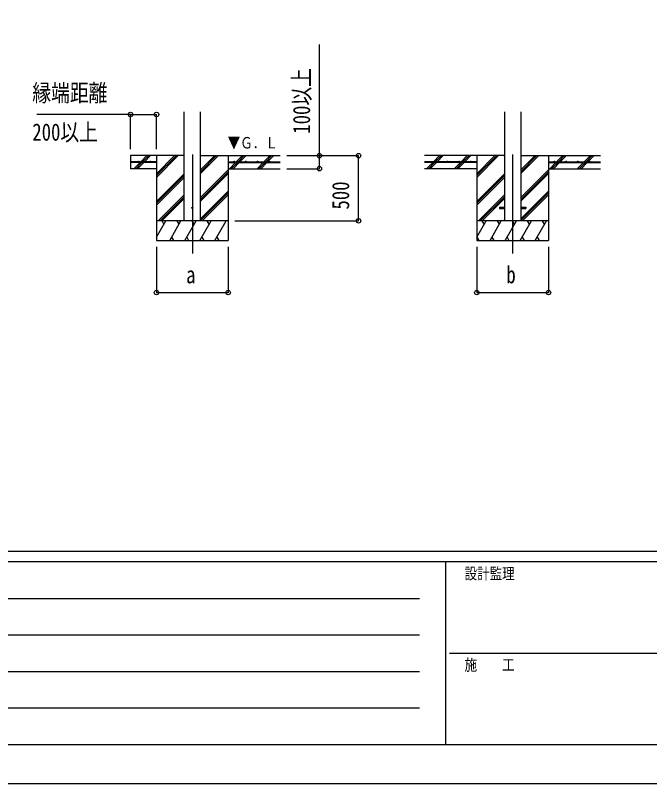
# Model space of a CAD drawing. Units: millimetres, scale not verified. Extents: x -16820 to 16820, y -11880 to 11880.
# Drawn here: x -8520 to -3654, y -11880 to -5991 of the extents above; entities that cross this region are included whole.
import ezdxf
from ezdxf.enums import TextEntityAlignment as Align

# ---------------------------------------------------------------- set-up
doc = ezdxf.new("R2010")
doc.units = ezdxf.units.MM
doc.header["$LTSCALE"] = 50
for name, color, linetype in [('0-4_YKK_12', 2, 'Continuous'), ('0-5_YKK_13', 4, 'Continuous'), ('0-6_YKK_A1', 4, 'Continuous'), ('0-7_YKK_D', 6, 'Continuous'), ('0-8_YKK_ZWAK', 7, 'Continuous')]:
    doc.layers.add(name, color=color, linetype=linetype)
doc.styles.add('ＭＳ ゴシック', font='')
doc.styles.get('ＭＳ ゴシック').set_extended_font_data('MS Gothic')

msp = doc.modelspace()

# ---------------------------------------------------------------- linework, layer by layer
at = {"layer": '0-4_YKK_12'}
for p, q in [((-7162.12, -7056.79), (-7162.12, -7816)), ((-4704.73, -7056.79), (-4704.73, -7816))]:
    msp.add_line(p, q, dxfattribs=at)
at = {"layer": '0-5_YKK_13'}
for p, q in [((-4804.73, -7461.5), (-4804.73, -7470.5)), ((-4804.73, -7461.5), (-4767.23, -7461.5)), ((-4804.73, -7470.5), (-4767.23, -7470.5)), ((-4642.23, -7461.5), (-4604.73, -7461.5)), ((-4642.23, -7470.5), (-4604.73, -7470.5)), ((-4604.73, -7461.5), (-4604.73, -7470.5))]:
    msp.add_line(p, q, dxfattribs=at)
msp.add_circle((-7162.12, -7466), 5, dxfattribs=at)
at = {"layer": '0-6_YKK_A1'}
for p, q in [((-7224.62, -7566), (-7224.62, -6730.65)), ((-7099.62, -7566), (-7099.62, -6730.65)), ((-4767.23, -6729.65), (-4767.23, -7566)), ((-4642.23, -6729.65), (-4642.23, -7566)), ((-7558.15, -7113.5), (-7510.65, -7066)), ((-7544.01, -7113.5), (-7496.51, -7066)), ((-7529.87, -7113.5), (-7482.37, -7066)), ((-7437.12, -7066), (-7437.12, -7716)), ((-7437.12, -7232.88), (-7270.23, -7066)), ((-7437.12, -7218.74), (-7284.38, -7066)), ((-7437.12, -7204.6), (-7298.52, -7066)), ((-7099.62, -7203.75), (-6961.87, -7066)), ((-7099.62, -7189.61), (-6976.01, -7066)), ((-7099.62, -7175.46), (-6990.15, -7066)), ((-7099.62, -7066), (-6487.12, -7066)), ((-6887.12, -7066), (-6887.12, -7716)), ((-6825.52, -7113.5), (-6778.02, -7066)), ((-6811.38, -7113.5), (-6763.88, -7066)), ((-6797.23, -7113.5), (-6749.73, -7066)), ((-6613.39, -7113.5), (-6565.89, -7066)), ((-6599.24, -7113.5), (-6551.74, -7066)), ((-6585.1, -7113.5), (-6537.6, -7066)), ((-4767.23, -7066), (-5379.73, -7066)), ((-5312.89, -7113.5), (-5265.39, -7066)), ((-5293.89, -7108.64), (-5251.25, -7066)), ((-5284.61, -7113.5), (-5237.11, -7066)), ((-5100.76, -7113.5), (-5053.26, -7066)), ((-5086.62, -7113.5), (-5039.12, -7066)), ((-5072.48, -7113.5), (-5024.98, -7066)), ((-4979.73, -7066), (-4979.73, -7716)), ((-4979.73, -7232.88), (-4812.84, -7066)), ((-4979.73, -7218.74), (-4826.99, -7066)), ((-4979.73, -7204.6), (-4841.13, -7066)), ((-4642.23, -7203.75), (-4504.48, -7066)), ((-4642.23, -7189.61), (-4518.62, -7066)), ((-4642.23, -7175.46), (-4532.76, -7066)), ((-4642.23, -7066), (-4029.73, -7066)), ((-4429.73, -7066), (-4429.73, -7716)), ((-4368.13, -7113.5), (-4320.63, -7066)), ((-4353.99, -7113.5), (-4306.49, -7066)), ((-4339.85, -7113.5), (-4292.34, -7066)), ((-4156, -7113.5), (-4108.5, -7066)), ((-4141.86, -7113.5), (-4094.35, -7066)), ((-4127.71, -7113.5), (-4080.21, -7066)), ((-7437.12, -7113.5), (-7637.12, -7113.5)), ((-7437.12, -7118.5), (-7637.12, -7118.5)), ((-7609.25, -7164.6), (-7563.15, -7118.5)), ((-7596.51, -7166), (-7549.01, -7118.5)), ((-7582.37, -7166), (-7534.87, -7118.5)), ((-7437.12, -7113.5), (-7437.12, -7118.5)), ((-6887.12, -7113.5), (-6487.12, -7113.5)), ((-6887.12, -7113.5), (-6887.12, -7118.5)), ((-6887.12, -7118.5), (-6487.12, -7118.5)), ((-6878.02, -7166), (-6830.52, -7118.5)), ((-6863.88, -7166), (-6816.38, -7118.5)), ((-6849.73, -7166), (-6802.23, -7118.5)), ((-6665.89, -7166), (-6618.39, -7118.5)), ((-6651.74, -7166), (-6604.24, -7118.5)), ((-6637.6, -7166), (-6590.1, -7118.5)), ((-4979.73, -7113.5), (-5379.73, -7113.5)), ((-4979.73, -7118.5), (-5379.73, -7118.5)), ((-5365.39, -7166), (-5317.89, -7118.5)), ((-5351.25, -7166), (-5303.75, -7118.5)), ((-5337.11, -7166), (-5289.61, -7118.5)), ((-5298.75, -7113.5), (-5297.08, -7111.83)), ((-5151.86, -7164.6), (-5105.76, -7118.5)), ((-5139.12, -7166), (-5091.62, -7118.5)), ((-5124.98, -7166), (-5077.48, -7118.5)), ((-4979.73, -7113.5), (-4979.73, -7118.5)), ((-4429.73, -7113.5), (-4029.73, -7113.5)), ((-4429.73, -7113.5), (-4429.73, -7118.5)), ((-4429.73, -7118.5), (-4029.73, -7118.5)), ((-4420.63, -7166), (-4373.13, -7118.5)), ((-4406.49, -7166), (-4358.99, -7118.5)), ((-4392.35, -7166), (-4344.85, -7118.5)), ((-4208.5, -7166), (-4161, -7118.5)), ((-4194.36, -7166), (-4146.86, -7118.5)), ((-4180.21, -7166), (-4132.71, -7118.5)), ((-7437.12, -7166), (-7637.12, -7166)), ((-7099.62, -7387.59), (-6887.12, -7175.1)), ((-6887.12, -7166), (-6487.12, -7166)), ((-4979.73, -7166), (-5379.73, -7166)), ((-4642.23, -7387.59), (-4429.73, -7175.1)), ((-4429.73, -7166), (-4029.73, -7166)), ((-7437.12, -7416.73), (-7224.62, -7204.23)), ((-7437.12, -7430.87), (-7224.62, -7218.37)), ((-7437.12, -7445.01), (-7224.62, -7232.51)), ((-7099.62, -7401.74), (-6887.12, -7189.24)), ((-7099.62, -7415.88), (-6887.12, -7203.38)), ((-4979.73, -7416.73), (-4767.23, -7204.23)), ((-4979.73, -7430.87), (-4767.23, -7218.37)), ((-4979.73, -7445.01), (-4767.23, -7232.51)), ((-4642.23, -7401.74), (-4429.73, -7189.24)), ((-4642.23, -7415.88), (-4429.73, -7203.38)), ((-7099.62, -7549.72), (-6887.12, -7337.23)), ((-7099.62, -7563.87), (-6887.12, -7351.37)), ((-4642.23, -7549.72), (-4429.73, -7337.23)), ((-4642.23, -7563.87), (-4429.73, -7351.37)), ((-7424.26, -7566), (-7224.62, -7366.36)), ((-7410.12, -7566), (-7224.62, -7380.5)), ((-7395.97, -7566), (-7224.62, -7394.64)), ((-7087.61, -7566), (-6887.12, -7365.51)), ((-4966.87, -7566), (-4767.23, -7366.36)), ((-4952.73, -7566), (-4767.23, -7380.5)), ((-4938.58, -7566), (-4767.23, -7394.64)), ((-4630.22, -7566), (-4429.73, -7365.51)), ((-6887.12, -7566), (-7437.12, -7566)), ((-7437.12, -7691.45), (-7364.69, -7566)), ((-7379.69, -7591.98), (-7394.69, -7566)), ((-7335.82, -7716), (-7249.22, -7566)), ((-7264.22, -7591.98), (-7279.22, -7566)), ((-7220.35, -7716), (-7133.75, -7566)), ((-7148.75, -7591.98), (-7163.75, -7566)), ((-7104.88, -7716), (-7018.28, -7566)), ((-7033.28, -7591.98), (-7048.28, -7566)), ((-6989.41, -7716), (-6902.81, -7566)), ((-6932.81, -7566), (-6932.81, -7566)), ((-4429.73, -7566), (-4979.73, -7566)), ((-4979.73, -7691.45), (-4907.3, -7566)), ((-4922.3, -7591.98), (-4937.3, -7566)), ((-4878.43, -7716), (-4791.83, -7566)), ((-4806.83, -7591.98), (-4821.83, -7566)), ((-4762.96, -7716), (-4676.36, -7566)), ((-4691.36, -7591.98), (-4706.36, -7566)), ((-4647.49, -7716), (-4560.89, -7566)), ((-4575.89, -7591.98), (-4590.89, -7566)), ((-4532.02, -7716), (-4445.42, -7566)), ((-4460.42, -7591.98), (-4475.42, -7566)), ((-7320.82, -7690.02), (-7305.82, -7716)), ((-7205.35, -7690.02), (-7190.35, -7716)), ((-7089.88, -7690.02), (-7074.88, -7716)), ((-6974.41, -7690.02), (-6959.41, -7716)), ((-4978.9, -7690.02), (-4963.9, -7716)), ((-4863.43, -7690.02), (-4848.43, -7716)), ((-4747.96, -7690.02), (-4732.96, -7716)), ((-4632.49, -7690.02), (-4617.49, -7716)), ((-4517.02, -7690.02), (-4502.02, -7716)), ((-7437.12, -7716), (-6887.12, -7716)), ((-4979.73, -7716), (-4429.73, -7716))]:
    msp.add_line(p, q, dxfattribs=at)
msp.add_lwpolyline([(-7224.62, -7066), (-7637.12, -7066), (-7637.12, -7166)], dxfattribs=at)
for centre in [(-7572.12, -7111), (-7482.12, -7111), (-6842.12, -7111), (-6752.12, -7111), (-6662.12, -7111), (-6572.12, -7111), (-5294.73, -7111), (-5204.73, -7111), (-5114.73, -7111), (-5024.73, -7111), (-4384.73, -7111), (-4294.73, -7111), (-4204.73, -7111), (-4114.73, -7111)]:
    msp.add_circle(centre, 2.5, dxfattribs=at)
at = {"layer": '0-7_YKK_D'}
for p, q in [((-7637.12, -6750.74), (-8354.92, -6750.74)), ((-7637.12, -7016), (-7637.12, -6749.74)), ((-7637.12, -6750.74), (-7437.12, -6750.74)), ((-7437.12, -7016), (-7437.12, -6749.74)), ((-6437.12, -7066), (-5886.12, -7066)), ((-6437.12, -7066), (-6186.12, -7066)), ((-5887.12, -7566), (-5887.12, -7066)), ((-6437.12, -7166), (-6186.12, -7166)), ((-6837.12, -7566), (-5886.12, -7566)), ((-7437.12, -7766), (-7437.12, -8117)), ((-6887.12, -7766), (-6887.12, -8117)), ((-4979.73, -7766), (-4979.73, -8117)), ((-4429.73, -7766), (-4429.73, -8117)), ((-7437.12, -8116), (-6887.12, -8116)), ((-4979.73, -8116), (-4429.73, -8116))]:
    msp.add_line(p, q, dxfattribs=at)
msp.add_lwpolyline([(-6187.12, -7166), (-6187.12, -7066), (-6187.12, -6213.2)], dxfattribs=at)
for centre in [(-7637.12, -6750.74), (-7437.12, -6750.74), (-6187.12, -7066), (-5887.12, -7066), (-6187.12, -7166), (-5887.12, -7566), (-7437.12, -8116), (-6887.12, -8116), (-4979.73, -8116), (-4429.73, -8116)]:
    msp.add_circle(centre, 17, dxfattribs=at)
at = {"layer": '0-8_YKK_ZWAK'}
for p, q in [((15580.08, -10100), (-15619.92, -10100)), ((-5219.92, -10180), (-15619.92, -10180)), ((-5219.92, -10180), (-5219.92, -11580)), ((-19.92, -10180), (-5219.92, -10180)), ((-15449.92, -10460), (-5419.92, -10460)), ((-15449.92, -10740), (-5419.92, -10740)), ((-5189.92, -10880), (-19.92, -10880)), ((-15449.92, -11020), (-5419.92, -11020)), ((-15449.92, -11300), (-5419.92, -11300)), ((-15619.92, -11580), (-5219.92, -11580)), ((-5219.92, -11580), (-19.92, -11580))]:
    msp.add_line(p, q, dxfattribs=at)
msp.add_lwpolyline([(-16820, -11880), (16820, -11880), (16820, 11880), (-16820, 11880)], close=True, dxfattribs=at)

# ---------------------------------------------------------------- texts
at = {"layer": '0-6_YKK_A1', "style": 'ＭＳ ゴシック', "width": 0.8}
msp.add_text('▼Ｇ．Ｌ', height=87.98, dxfattribs=at).set_placement((-6890.99, -7037.55), align=Align.BOTTOM_LEFT)
at = {"layer": '0-7_YKK_D', "style": 'ＭＳ ゴシック', "width": 0.8}
for s, p in [('100以上', (-6219.12, -6898)), ('500', (-5919.12, -7479.2))]:
    msp.add_text(s, height=132, rotation=90, dxfattribs=at).set_placement(p, align=Align.BOTTOM_LEFT)
for s, p in [('縁端距離', (-8389.92, -6690.74)), ('200以上', (-8389.92, -6990.74)), ('a', (-7210.12, -8084)), ('b', (-4752.73, -8084))]:
    msp.add_text(s, height=132, dxfattribs=at).set_placement(p, align=Align.BOTTOM_LEFT)
at = {"layer": '0-8_YKK_ZWAK', "style": 'ＭＳ ゴシック', "width": 0.8}
for s, p in [('設計監理', (-5073.25, -10340)), ('施\u3000\u3000工', (-5073.25, -11040))]:
    msp.add_text(s, height=87.98, dxfattribs=at).set_placement(p, align=Align.BOTTOM_LEFT)

doc.saveas('drawing.dxf')
